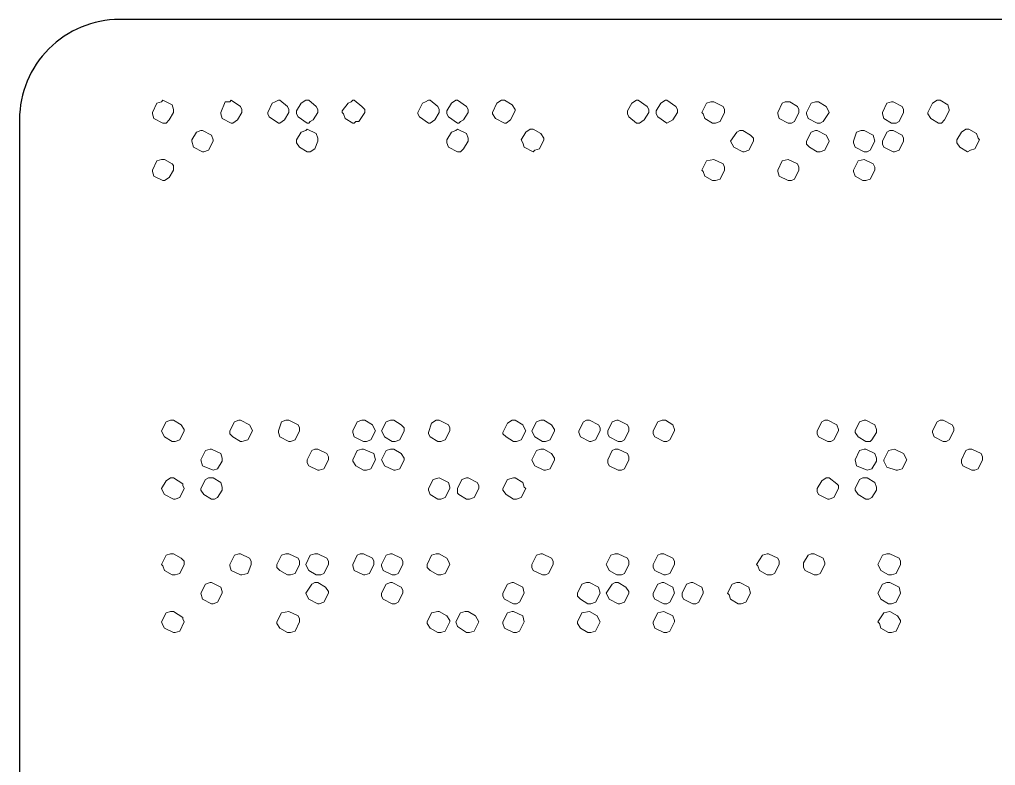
# Model space of a CAD drawing. Header units: millimetres. Extents: x 4903 to 8718, y 642 to 2401.
# Drawn here: x 8297.7 to 8395.3, y 864.7 to 939.3 of the extents above; entities that cross this region are included whole.
import ezdxf

# ---------------------------------------------------------------- set-up
doc = ezdxf.new("R2010")
doc.units = ezdxf.units.MM

msp = doc.modelspace()

# ---------------------------------------------------------------- linework, layer by layer
msp.add_lwpolyline([(8297.737, 929.301), (8297.737, 652.301, 0.414214), (8307.737, 642.301), (8707.737, 642.301, 0.414214), (8717.737, 652.301), (8717.737, 929.301, 0.414214), (8707.737, 939.301), (8307.737, 939.301, 0.414214)], format="xyb", close=True)
at = {"color": 139, "lineweight": 0}
for points in [[(8312.082, 931.22), (8311.93, 931.068), (8311.475, 930.917), (8311.02, 930.006), (8311.02, 929.854), (8311.171, 929.399), (8312.082, 928.944), (8312.082, 928.944), (8312.385, 928.944), (8312.689, 929.247), (8313.144, 930.006), (8313.144, 930.31), (8312.992, 930.765)], [(8318.91, 931.22), (8318.759, 931.068), (8318.303, 931.068), (8317.848, 930.006), (8317.848, 929.854), (8318, 929.399), (8318.91, 928.944), (8319.062, 928.944), (8319.517, 929.247), (8319.972, 930.006), (8319.972, 930.31), (8319.821, 930.613)], [(8323.766, 931.22), (8323.614, 931.22), (8323.311, 931.068), (8323.007, 930.917), (8322.552, 930.006), (8322.552, 929.854), (8322.704, 929.551), (8323.614, 928.944), (8323.766, 928.944), (8324.221, 929.247), (8324.676, 930.006), (8324.676, 930.158), (8324.676, 930.31), (8324.525, 930.613)], [(8326.649, 931.22), (8326.346, 931.22), (8325.89, 930.917), (8325.435, 930.158), (8325.435, 929.854), (8325.587, 929.551), (8326.497, 928.944), (8326.649, 928.944), (8326.801, 929.096), (8327.104, 929.247), (8327.56, 930.006), (8327.56, 930.31), (8327.408, 930.613)], [(8331.05, 931.22), (8331.201, 931.22), (8331.96, 930.613), (8332.264, 930.31), (8332.264, 930.006), (8331.657, 929.096), (8331.353, 929.096), (8331.201, 928.944), (8331.201, 928.944), (8331.05, 928.944), (8330.291, 929.399), (8330.139, 929.854), (8329.987, 930.006), (8329.987, 930.006), (8329.987, 930.158), (8330.594, 930.917), (8330.898, 931.068), (8331.05, 931.22), (8331.05, 931.22), (8331.05, 931.22)], [(8338.789, 931.22), (8338.637, 931.22), (8338.333, 931.068), (8338.03, 930.917), (8337.575, 930.006), (8337.575, 929.854), (8337.726, 929.551), (8338.637, 928.944), (8338.789, 928.944), (8339.244, 929.247), (8339.699, 930.006), (8339.699, 930.158), (8339.699, 930.31), (8339.547, 930.613)], [(8341.52, 931.22), (8341.368, 931.22), (8340.913, 930.917), (8340.458, 930.158), (8340.458, 929.854), (8340.61, 929.551), (8341.52, 928.944), (8341.672, 928.944), (8341.823, 929.096), (8342.127, 929.247), (8342.582, 930.006), (8342.582, 930.31), (8342.43, 930.613)], [(8346.224, 931.22), (8345.921, 931.22), (8345.465, 930.917), (8345.01, 930.006), (8345.01, 929.854), (8345.314, 929.399), (8346.224, 928.944), (8346.376, 928.944), (8346.831, 929.247), (8347.286, 930.158), (8347.286, 930.31), (8346.983, 930.765)], [(8359.577, 931.22), (8359.426, 931.22), (8358.97, 930.917), (8358.515, 930.158), (8358.515, 929.854), (8358.667, 929.551), (8359.426, 928.944), (8359.729, 928.944), (8360.184, 929.247), (8360.64, 930.006), (8360.64, 930.31), (8360.488, 930.613)], [(8362.461, 931.22), (8362.309, 931.22), (8361.854, 930.917), (8361.398, 930.158), (8361.398, 929.854), (8361.55, 929.551), (8362.461, 928.944), (8362.461, 928.944), (8362.764, 929.096), (8363.068, 929.247), (8363.523, 930.006), (8363.523, 930.31), (8363.371, 930.613)], [(8367.165, 931.068), (8367.013, 931.068), (8366.861, 931.068), (8366.406, 930.917), (8365.951, 930.006), (8366.102, 929.854), (8366.254, 929.399), (8367.013, 928.944), (8367.316, 928.944), (8367.772, 929.096), (8368.227, 930.006), (8368.227, 930.006), (8368.227, 930.31), (8368.075, 930.613)], [(8374.752, 931.068), (8374.6, 931.068), (8374.297, 931.068), (8373.993, 930.917), (8373.538, 930.006), (8373.538, 929.854), (8373.69, 929.399), (8374.6, 928.944), (8374.903, 928.944), (8375.207, 929.096), (8375.662, 930.006), (8375.662, 930.006), (8375.662, 930.31), (8375.51, 930.613)], [(8377.635, 931.068), (8377.331, 931.068), (8376.876, 930.917), (8376.421, 930.006), (8376.421, 929.854), (8376.573, 929.399), (8377.483, 928.944), (8377.635, 928.944), (8377.787, 928.944), (8378.09, 929.096), (8378.697, 930.006), (8378.545, 930.31), (8378.394, 930.613)], [(8385.07, 931.068), (8384.919, 931.068), (8384.463, 930.917), (8384.008, 930.006), (8384.008, 929.854), (8384.16, 929.399), (8384.919, 928.944), (8385.07, 928.944), (8385.374, 928.944), (8385.677, 929.096), (8386.132, 930.006), (8386.132, 930.31), (8385.981, 930.613)], [(8389.774, 931.22), (8389.471, 931.22), (8389.016, 930.917), (8388.56, 930.006), (8388.56, 929.854), (8388.864, 929.399), (8389.623, 928.944), (8389.926, 928.944), (8390.23, 929.247), (8390.685, 930.158), (8390.685, 930.31), (8390.533, 930.765)], [(8316.027, 928.185), (8315.875, 928.185), (8315.42, 928.034), (8314.965, 927.275), (8314.965, 927.123), (8315.117, 926.516), (8316.027, 926.061), (8316.179, 926.061), (8316.634, 926.213), (8317.089, 927.123), (8317.089, 927.275), (8316.938, 927.73)], [(8326.497, 928.337), (8326.346, 928.185), (8325.89, 928.034), (8325.435, 927.275), (8325.435, 927.123), (8325.435, 926.971), (8325.739, 926.516), (8326.497, 926.061), (8326.801, 926.061), (8327.256, 926.364), (8327.56, 927.123), (8327.56, 927.427), (8327.408, 927.882)], [(8341.52, 928.337), (8341.368, 928.185), (8340.913, 928.034), (8340.458, 927.275), (8340.458, 927.123), (8340.458, 926.971), (8340.61, 926.516), (8341.52, 926.061), (8341.823, 926.061), (8342.127, 926.364), (8342.582, 927.123), (8342.582, 927.427), (8342.43, 927.882)], [(8349.107, 928.337), (8348.804, 928.337), (8348.348, 928.034), (8347.893, 927.275), (8347.893, 927.275), (8348.045, 926.971), (8348.197, 926.516), (8349.107, 926.061), (8349.259, 926.213), (8349.714, 926.364), (8350.169, 927.275), (8350.169, 927.427), (8349.866, 927.882)], [(8370.048, 928.185), (8369.744, 928.185), (8369.441, 928.034), (8368.834, 927.123), (8368.834, 927.123), (8368.985, 926.82), (8369.137, 926.516), (8370.048, 926.061), (8370.199, 926.061), (8370.655, 926.213), (8371.11, 927.123), (8371.11, 927.427), (8370.806, 927.73)], [(8377.483, 928.185), (8377.331, 928.185), (8376.876, 928.034), (8376.421, 927.123), (8376.421, 927.123), (8376.421, 926.82), (8376.724, 926.516), (8377.483, 926.061), (8377.787, 926.061), (8378.242, 926.213), (8378.697, 927.123), (8378.545, 927.427), (8378.394, 927.73)], [(8382.187, 928.185), (8381.884, 928.185), (8381.428, 928.034), (8381.125, 927.123), (8381.125, 926.971), (8381.277, 926.516), (8382.187, 926.061), (8382.491, 926.061), (8382.794, 926.213), (8383.249, 927.123), (8383.098, 927.73)], [(8385.07, 928.185), (8384.767, 928.185), (8384.463, 928.034), (8384.008, 927.123), (8384.008, 927.123), (8384.008, 926.82), (8384.16, 926.516), (8385.07, 926.061), (8385.222, 926.061), (8385.677, 926.213), (8386.132, 927.123), (8386.132, 927.427), (8385.981, 927.73)], [(8392.657, 928.337), (8392.354, 928.337), (8391.899, 928.034), (8391.443, 927.275), (8391.443, 927.275), (8391.443, 926.971), (8391.747, 926.516), (8392.506, 926.061), (8392.809, 926.213), (8393.264, 926.364), (8393.72, 927.275), (8393.568, 927.427), (8393.416, 927.882)], [(8312.234, 925.302), (8311.93, 925.302), (8311.475, 925.15), (8311.02, 924.24), (8311.02, 924.088), (8311.171, 923.633), (8312.082, 923.178), (8312.234, 923.178), (8312.689, 923.481), (8313.144, 924.24), (8313.144, 924.695), (8312.992, 924.847)], [(8367.165, 925.302), (8367.165, 925.302), (8366.406, 925.15), (8365.951, 924.24), (8366.102, 924.088), (8366.254, 923.633), (8367.013, 923.178), (8367.316, 923.178), (8367.772, 923.329), (8368.227, 924.24), (8368.227, 924.24), (8368.227, 924.543), (8368.075, 924.847)], [(8374.6, 925.302), (8374.6, 925.302), (8373.993, 925.15), (8373.538, 924.24), (8373.538, 924.088), (8373.69, 923.633), (8374.6, 923.178), (8374.903, 923.178), (8375.207, 923.329), (8375.662, 924.24), (8375.662, 924.24), (8375.662, 924.543), (8375.51, 924.847)], [(8382.187, 925.302), (8382.187, 925.302), (8381.58, 925.15), (8381.125, 924.24), (8381.125, 924.088), (8381.277, 923.633), (8382.035, 923.178), (8382.339, 923.178), (8382.794, 923.329), (8383.249, 924.24), (8383.249, 924.24), (8383.249, 924.543), (8383.098, 924.847)], [(8313.144, 899.202), (8312.841, 899.202), (8312.385, 899.051), (8311.93, 898.14), (8312.082, 897.837), (8312.234, 897.533), (8312.992, 897.078), (8313.144, 897.078), (8313.296, 897.078), (8313.751, 897.23), (8314.206, 898.14), (8314.206, 898.292), (8313.903, 898.747)], [(8319.821, 899.202), (8319.669, 899.202), (8319.214, 899.051), (8318.759, 898.14), (8318.759, 897.837), (8319.062, 897.533), (8319.821, 897.078), (8319.972, 897.078), (8320.579, 897.23), (8321.035, 898.14), (8320.883, 898.444), (8320.731, 898.747)], [(8324.676, 899.202), (8324.373, 899.202), (8323.918, 899.051), (8323.614, 898.14), (8323.614, 897.988), (8323.766, 897.533), (8324.676, 897.078), (8324.828, 897.078), (8325.283, 897.23), (8325.739, 898.14), (8325.739, 898.444), (8325.587, 898.747)], [(8332.264, 899.202), (8332.112, 899.202), (8331.96, 899.202), (8331.505, 899.051), (8331.05, 898.14), (8331.05, 897.988), (8331.201, 897.533), (8332.112, 897.078), (8332.415, 897.078), (8332.871, 897.23), (8333.326, 898.14), (8333.326, 898.14), (8333.174, 898.444), (8333.022, 898.747)], [(8335.147, 899.202), (8334.843, 899.202), (8334.388, 899.051), (8333.933, 898.14), (8334.085, 897.837), (8334.236, 897.533), (8334.995, 897.078), (8335.147, 897.078), (8335.299, 897.078), (8335.754, 897.23), (8336.209, 898.14), (8336.209, 898.444), (8335.905, 898.747)], [(8339.699, 899.202), (8339.699, 899.202), (8339.396, 899.202), (8338.94, 898.899), (8338.637, 897.988), (8338.637, 897.837), (8338.789, 897.533), (8339.547, 897.078), (8339.851, 897.078), (8340.306, 897.23), (8340.761, 898.14), (8340.761, 898.14), (8340.761, 898.444), (8340.61, 898.747)], [(8347.286, 899.202), (8347.134, 899.202), (8346.983, 899.202), (8346.528, 898.899), (8346.072, 897.988), (8346.072, 897.837), (8346.376, 897.533), (8347.134, 897.078), (8347.438, 897.078), (8347.893, 897.23), (8348.348, 898.14), (8348.348, 898.14), (8348.197, 898.444), (8348.045, 898.747)], [(8350.169, 899.202), (8349.866, 899.202), (8349.411, 899.051), (8348.955, 898.14), (8349.107, 897.837), (8349.259, 897.533), (8350.018, 897.078), (8350.169, 897.078), (8350.321, 897.078), (8350.776, 897.23), (8351.232, 898.14), (8351.232, 898.292), (8350.928, 898.747)], [(8354.722, 899.202), (8354.722, 899.202), (8354.418, 899.202), (8354.115, 899.051), (8353.659, 898.14), (8353.659, 897.988), (8353.811, 897.533), (8354.722, 897.078), (8354.873, 897.078), (8355.329, 897.23), (8355.784, 898.14), (8355.784, 898.14), (8355.784, 898.444), (8355.632, 898.747)], [(8357.605, 899.202), (8357.453, 899.202), (8356.998, 899.051), (8356.543, 898.14), (8356.543, 897.837), (8356.694, 897.533), (8357.605, 897.078), (8357.756, 897.078), (8357.908, 897.078), (8358.212, 897.23), (8358.667, 898.14), (8358.667, 898.444), (8358.515, 898.747)], [(8362.157, 899.202), (8362.309, 899.202), (8363.068, 898.747), (8363.219, 898.292), (8363.219, 898.14), (8362.764, 897.23), (8362.461, 897.078), (8362.309, 897.078), (8362.309, 897.078), (8362.157, 897.078), (8361.247, 897.533), (8361.095, 897.837), (8361.095, 898.14), (8361.095, 898.14), (8361.095, 898.14), (8361.55, 899.051), (8362.005, 899.202), (8362.157, 899.202), (8362.157, 899.202), (8362.157, 899.202)], [(8378.545, 899.202), (8378.242, 899.202), (8377.938, 899.051), (8377.483, 898.14), (8377.483, 897.837), (8377.635, 897.533), (8378.545, 897.078), (8378.545, 897.078), (8378.849, 897.078), (8379.152, 897.23), (8379.608, 898.14), (8379.608, 898.292), (8379.456, 898.747)], [(8382.339, 899.202), (8382.187, 899.202), (8381.732, 899.051), (8381.277, 898.14), (8381.277, 897.988), (8381.58, 897.533), (8382.339, 897.078), (8382.794, 897.078), (8382.946, 897.23), (8383.401, 897.988), (8383.401, 898.292), (8383.249, 898.747)], [(8390.078, 899.202), (8389.774, 899.202), (8389.471, 899.051), (8389.016, 898.14), (8389.016, 897.988), (8389.167, 897.533), (8390.078, 897.078), (8390.381, 897.078), (8390.685, 897.23), (8391.14, 898.14), (8391.14, 898.444), (8390.988, 898.747)], [(8316.938, 896.319), (8316.786, 896.319), (8316.331, 896.167), (8315.875, 895.257), (8315.875, 895.257), (8316.027, 894.65), (8317.089, 894.195), (8317.089, 894.195), (8317.545, 894.347), (8318, 895.105), (8318, 895.409), (8317.848, 895.864)], [(8327.56, 896.319), (8327.256, 896.319), (8326.953, 896.167), (8326.497, 895.257), (8326.497, 895.257), (8326.497, 894.954), (8326.649, 894.65), (8327.56, 894.195), (8327.711, 894.195), (8328.167, 894.347), (8328.622, 895.257), (8328.622, 895.56), (8328.47, 895.864)], [(8332.112, 896.319), (8331.96, 896.319), (8331.505, 896.167), (8331.05, 895.257), (8331.05, 895.105), (8331.353, 894.65), (8332.112, 894.195), (8332.415, 894.195), (8332.871, 894.347), (8333.326, 895.257), (8333.174, 895.864)], [(8335.147, 896.319), (8334.843, 896.319), (8334.388, 896.167), (8333.933, 895.257), (8333.933, 895.257), (8334.085, 894.954), (8334.236, 894.65), (8335.147, 894.195), (8335.299, 894.195), (8335.754, 894.347), (8336.209, 895.257), (8336.209, 895.409), (8335.905, 895.864)], [(8350.169, 896.319), (8349.866, 896.319), (8349.411, 896.167), (8348.955, 895.257), (8348.955, 895.257), (8349.107, 894.954), (8349.259, 894.65), (8350.169, 894.195), (8350.321, 894.195), (8350.776, 894.347), (8351.232, 895.257), (8351.232, 895.409), (8350.928, 895.864)], [(8357.605, 896.319), (8357.301, 896.319), (8356.998, 896.167), (8356.543, 895.257), (8356.543, 895.257), (8356.543, 894.954), (8356.694, 894.65), (8357.605, 894.195), (8357.908, 894.195), (8358.212, 894.347), (8358.667, 895.257), (8358.667, 895.56), (8358.515, 895.864)], [(8382.339, 896.319), (8382.187, 896.319), (8381.732, 896.167), (8381.277, 895.257), (8381.277, 895.257), (8381.428, 894.65), (8382.491, 894.195), (8382.491, 894.195), (8382.946, 894.347), (8383.401, 895.105), (8383.401, 895.409), (8383.249, 895.864)], [(8385.222, 896.319), (8384.615, 896.167), (8384.16, 895.257), (8384.16, 895.105), (8384.463, 894.498), (8385.374, 894.195), (8385.525, 894.195), (8385.981, 894.347), (8386.436, 895.257), (8386.436, 895.257), (8386.132, 895.864)], [(8392.961, 896.319), (8392.657, 896.319), (8392.354, 896.167), (8391.899, 895.257), (8391.899, 895.257), (8391.899, 894.954), (8392.05, 894.65), (8392.961, 894.195), (8393.264, 894.195), (8393.568, 894.347), (8394.023, 895.257), (8394.023, 895.56), (8393.871, 895.864)], [(8313.144, 893.436), (8312.841, 893.436), (8312.385, 893.133), (8311.93, 892.374), (8312.082, 892.07), (8312.234, 891.767), (8313.144, 891.312), (8313.296, 891.312), (8313.751, 891.463), (8314.206, 892.374), (8314.054, 892.677), (8314.054, 892.829)], [(8317.089, 893.436), (8316.938, 893.436), (8316.634, 893.436), (8316.331, 893.284), (8315.875, 892.374), (8315.875, 892.222), (8316.179, 891.767), (8316.938, 891.312), (8316.938, 891.312), (8317.241, 891.312), (8317.545, 891.463), (8318, 892.222), (8318, 892.526), (8317.848, 892.981)], [(8339.699, 893.436), (8339.699, 893.436), (8339.092, 893.284), (8338.637, 892.374), (8338.637, 892.222), (8338.789, 891.767), (8339.547, 891.312), (8339.851, 891.312), (8340.306, 891.463), (8340.761, 892.374), (8340.761, 892.526), (8340.61, 892.981)], [(8342.582, 893.436), (8342.43, 893.436), (8341.975, 893.284), (8341.52, 892.374), (8341.52, 891.919), (8341.672, 891.767), (8342.43, 891.312), (8342.734, 891.312), (8343.189, 891.463), (8343.644, 892.374), (8343.644, 892.677), (8343.493, 892.981)], [(8347.286, 893.436), (8347.134, 893.436), (8346.528, 893.284), (8346.072, 892.374), (8346.072, 892.222), (8346.376, 891.767), (8347.134, 891.312), (8347.438, 891.312), (8347.893, 891.463), (8348.348, 892.374), (8348.348, 892.374), (8348.197, 892.526), (8348.045, 892.981)], [(8378.697, 893.436), (8378.394, 893.436), (8377.938, 893.133), (8377.483, 892.374), (8377.483, 892.07), (8377.635, 891.767), (8378.545, 891.312), (8378.697, 891.312), (8379.152, 891.463), (8379.608, 892.374), (8379.608, 892.677), (8379.456, 892.829)], [(8382.491, 893.436), (8382.339, 893.436), (8382.035, 893.436), (8381.732, 893.284), (8381.277, 892.374), (8381.277, 892.222), (8381.58, 891.767), (8382.339, 891.312), (8382.339, 891.312), (8382.642, 891.312), (8382.946, 891.463), (8383.401, 892.222), (8383.401, 892.526), (8383.249, 892.981)], [(8313.144, 885.849), (8312.841, 885.849), (8312.385, 885.697), (8311.93, 884.787), (8312.082, 884.635), (8312.234, 884.18), (8312.992, 883.725), (8313.144, 883.725), (8313.296, 883.725), (8313.751, 883.876), (8314.206, 884.787), (8314.206, 885.09), (8313.903, 885.394)], [(8319.821, 885.849), (8319.669, 885.849), (8319.214, 885.697), (8318.759, 884.787), (8318.759, 884.635), (8318.91, 884.18), (8319.821, 883.725), (8319.972, 883.725), (8320.579, 883.876), (8320.883, 884.787), (8320.883, 885.09), (8320.731, 885.394)], [(8324.676, 885.849), (8324.525, 885.849), (8324.373, 885.849), (8323.918, 885.697), (8323.463, 884.787), (8323.463, 884.483), (8323.766, 884.18), (8324.525, 883.725), (8324.828, 883.725), (8325.283, 883.876), (8325.739, 884.787), (8325.739, 884.787), (8325.739, 885.09), (8325.587, 885.394)], [(8327.56, 885.849), (8327.256, 885.849), (8326.801, 885.697), (8326.346, 884.787), (8326.497, 884.483), (8326.649, 884.18), (8327.408, 883.725), (8327.56, 883.725), (8327.863, 883.725), (8328.167, 883.876), (8328.622, 884.787), (8328.622, 885.09), (8328.47, 885.394)], [(8332.112, 885.849), (8332.112, 885.849), (8331.808, 885.849), (8331.505, 885.697), (8331.05, 884.787), (8331.05, 884.635), (8331.201, 884.18), (8332.112, 883.725), (8332.264, 883.725), (8332.719, 883.876), (8333.174, 884.787), (8333.174, 884.787), (8333.174, 885.09), (8333.022, 885.394)], [(8334.995, 885.849), (8334.843, 885.849), (8334.388, 885.697), (8333.933, 884.787), (8333.933, 884.635), (8334.085, 884.18), (8334.995, 883.725), (8335.147, 883.725), (8335.299, 883.725), (8335.602, 883.876), (8336.057, 884.787), (8336.057, 885.09), (8335.905, 885.394)], [(8339.699, 885.849), (8339.547, 885.849), (8339.396, 885.849), (8338.94, 885.697), (8338.485, 884.787), (8338.485, 884.483), (8338.789, 884.18), (8339.547, 883.725), (8339.851, 883.725), (8340.306, 883.876), (8340.761, 884.787), (8340.761, 884.787), (8340.61, 885.09), (8340.458, 885.394)], [(8350.018, 885.849), (8349.866, 885.849), (8349.411, 885.697), (8348.955, 884.787), (8348.955, 884.483), (8349.107, 884.18), (8350.018, 883.725), (8350.169, 883.725), (8350.321, 883.725), (8350.625, 883.876), (8351.08, 884.787), (8351.08, 885.09), (8350.928, 885.394)], [(8357.605, 885.849), (8357.301, 885.849), (8356.846, 885.697), (8356.391, 884.787), (8356.543, 884.483), (8356.694, 884.18), (8357.453, 883.725), (8357.605, 883.725), (8357.908, 883.725), (8358.212, 883.876), (8358.667, 884.787), (8358.667, 885.09), (8358.515, 885.394)], [(8362.157, 885.849), (8362.157, 885.849), (8361.854, 885.849), (8361.55, 885.697), (8361.095, 884.787), (8361.095, 884.483), (8361.247, 884.18), (8362.157, 883.725), (8362.309, 883.725), (8362.764, 883.876), (8363.219, 884.787), (8363.219, 884.787), (8363.219, 885.09), (8363.068, 885.394)], [(8372.627, 885.849), (8372.476, 885.849), (8372.02, 885.697), (8371.413, 884.787), (8371.565, 884.635), (8371.717, 884.18), (8372.476, 883.725), (8372.627, 883.725), (8372.931, 883.725), (8373.234, 883.876), (8373.69, 884.787), (8373.69, 885.09), (8373.538, 885.394)], [(8377.18, 885.849), (8377.18, 885.849), (8378.09, 885.394), (8378.242, 884.938), (8378.242, 884.787), (8377.787, 883.876), (8377.483, 883.725), (8377.18, 883.725), (8377.18, 883.725), (8377.18, 883.725), (8376.269, 884.18), (8376.117, 884.483), (8376.117, 884.787), (8376.117, 884.787), (8376.117, 884.938), (8376.573, 885.697), (8376.876, 885.849), (8377.18, 885.849), (8377.18, 885.849), (8377.18, 885.849)], [(8384.767, 885.849), (8384.615, 885.849), (8384.463, 885.849), (8384.008, 885.697), (8383.553, 884.787), (8383.705, 884.483), (8383.856, 884.18), (8384.615, 883.725), (8384.919, 883.725), (8385.374, 883.876), (8385.829, 884.787), (8385.829, 884.787), (8385.829, 885.09), (8385.677, 885.394)], [(8316.938, 882.966), (8316.786, 882.966), (8316.331, 882.814), (8315.875, 881.904), (8315.875, 881.904), (8316.027, 881.297), (8316.938, 880.841), (8317.089, 880.841), (8317.545, 880.993), (8318, 881.904), (8318, 882.055), (8317.848, 882.511)], [(8327.56, 882.966), (8327.256, 882.966), (8326.953, 882.814), (8326.346, 881.904), (8326.346, 881.904), (8326.497, 881.6), (8326.649, 881.297), (8327.56, 880.841), (8327.711, 880.841), (8328.167, 880.993), (8328.622, 881.904), (8328.622, 882.055), (8328.318, 882.511)], [(8334.995, 882.966), (8334.843, 882.966), (8334.388, 882.814), (8333.933, 881.904), (8333.933, 881.904), (8333.933, 881.6), (8334.085, 881.297), (8334.995, 880.841), (8335.299, 880.841), (8335.602, 880.993), (8336.057, 881.904), (8336.057, 882.207), (8335.905, 882.511)], [(8347.134, 882.966), (8346.983, 882.966), (8346.528, 882.814), (8346.072, 881.904), (8346.072, 881.6), (8346.224, 881.297), (8347.134, 880.841), (8347.438, 880.841), (8347.741, 880.993), (8348.197, 881.904), (8348.045, 882.511)], [(8354.722, 882.966), (8354.418, 882.966), (8353.963, 882.814), (8353.508, 881.904), (8353.508, 881.6), (8353.811, 881.297), (8354.57, 880.841), (8354.873, 880.841), (8355.329, 880.993), (8355.784, 881.904), (8355.632, 882.511)], [(8357.605, 882.966), (8357.301, 882.966), (8356.998, 882.814), (8356.391, 881.904), (8356.391, 881.904), (8356.543, 881.6), (8356.694, 881.297), (8357.605, 880.841), (8357.756, 880.841), (8358.212, 880.993), (8358.667, 881.904), (8358.667, 882.055), (8358.363, 882.511)], [(8362.157, 882.966), (8362.005, 882.966), (8361.55, 882.814), (8361.095, 881.904), (8361.095, 881.6), (8361.247, 881.297), (8362.157, 880.841), (8362.461, 880.841), (8362.764, 880.993), (8363.219, 881.904), (8363.068, 882.511)], [(8365.04, 882.966), (8364.888, 882.966), (8364.433, 882.814), (8363.978, 881.904), (8363.978, 881.904), (8363.978, 881.6), (8364.13, 881.297), (8365.04, 880.841), (8365.344, 880.841), (8365.647, 880.993), (8366.102, 881.904), (8366.102, 882.055), (8365.951, 882.511)], [(8369.744, 882.966), (8369.441, 882.966), (8368.985, 882.814), (8368.53, 881.904), (8368.682, 881.752), (8368.834, 881.297), (8369.592, 880.841), (8369.896, 880.841), (8370.351, 880.993), (8370.806, 881.904), (8370.655, 882.511)], [(8384.767, 882.966), (8384.463, 882.966), (8384.008, 882.814), (8383.553, 881.904), (8383.705, 881.6), (8383.856, 881.297), (8384.615, 880.841), (8384.919, 880.841), (8385.374, 880.993), (8385.829, 881.904), (8385.677, 882.511)], [(8313.144, 880.083), (8312.841, 880.083), (8312.385, 879.931), (8311.93, 879.02), (8312.082, 878.717), (8312.234, 878.414), (8313.144, 877.958), (8313.296, 877.958), (8313.751, 878.11), (8314.206, 879.02), (8314.054, 879.324), (8314.054, 879.476)], [(8324.676, 880.083), (8324.676, 880.083), (8323.918, 879.931), (8323.463, 879.02), (8323.463, 878.869), (8323.766, 878.414), (8324.525, 877.958), (8324.828, 877.958), (8325.283, 878.11), (8325.739, 879.02), (8325.739, 879.02), (8325.739, 879.324), (8325.587, 879.627)], [(8339.699, 880.083), (8339.547, 880.083), (8338.94, 879.931), (8338.485, 879.02), (8338.485, 878.869), (8338.789, 878.414), (8339.547, 877.958), (8339.851, 877.958), (8340.306, 878.11), (8340.761, 879.02), (8340.761, 879.172), (8340.458, 879.627)], [(8342.582, 880.083), (8342.279, 880.083), (8341.823, 879.931), (8341.368, 879.02), (8341.52, 878.565), (8341.52, 878.565), (8342.43, 877.958), (8342.734, 877.958), (8343.189, 878.11), (8343.644, 879.02), (8343.493, 879.324), (8343.341, 879.627)], [(8347.134, 880.083), (8346.983, 880.083), (8346.528, 879.931), (8346.072, 879.02), (8346.072, 878.869), (8346.224, 878.414), (8347.134, 877.958), (8347.438, 877.958), (8347.741, 878.11), (8348.197, 879.02), (8348.045, 879.627)], [(8354.722, 880.083), (8354.722, 880.083), (8353.963, 879.931), (8353.508, 879.02), (8353.508, 878.869), (8353.811, 878.414), (8354.57, 877.958), (8354.873, 877.958), (8355.329, 878.11), (8355.784, 879.02), (8355.784, 879.02), (8355.632, 879.324), (8355.48, 879.627)], [(8362.157, 880.083), (8362.157, 880.083), (8361.55, 879.931), (8361.095, 879.02), (8361.095, 878.869), (8361.247, 878.414), (8362.157, 877.958), (8362.461, 877.958), (8362.764, 878.11), (8363.219, 879.02), (8363.219, 879.172), (8363.068, 879.627)], [(8384.767, 880.083), (8384.767, 880.083), (8384.16, 879.931), (8383.553, 879.02), (8383.705, 878.869), (8383.856, 878.414), (8384.615, 877.958), (8384.919, 877.958), (8385.374, 878.11), (8385.829, 879.02), (8385.829, 879.172), (8385.525, 879.627)]]:
    msp.add_lwpolyline(points, close=True, dxfattribs=at)

doc.saveas('drawing.dxf')
